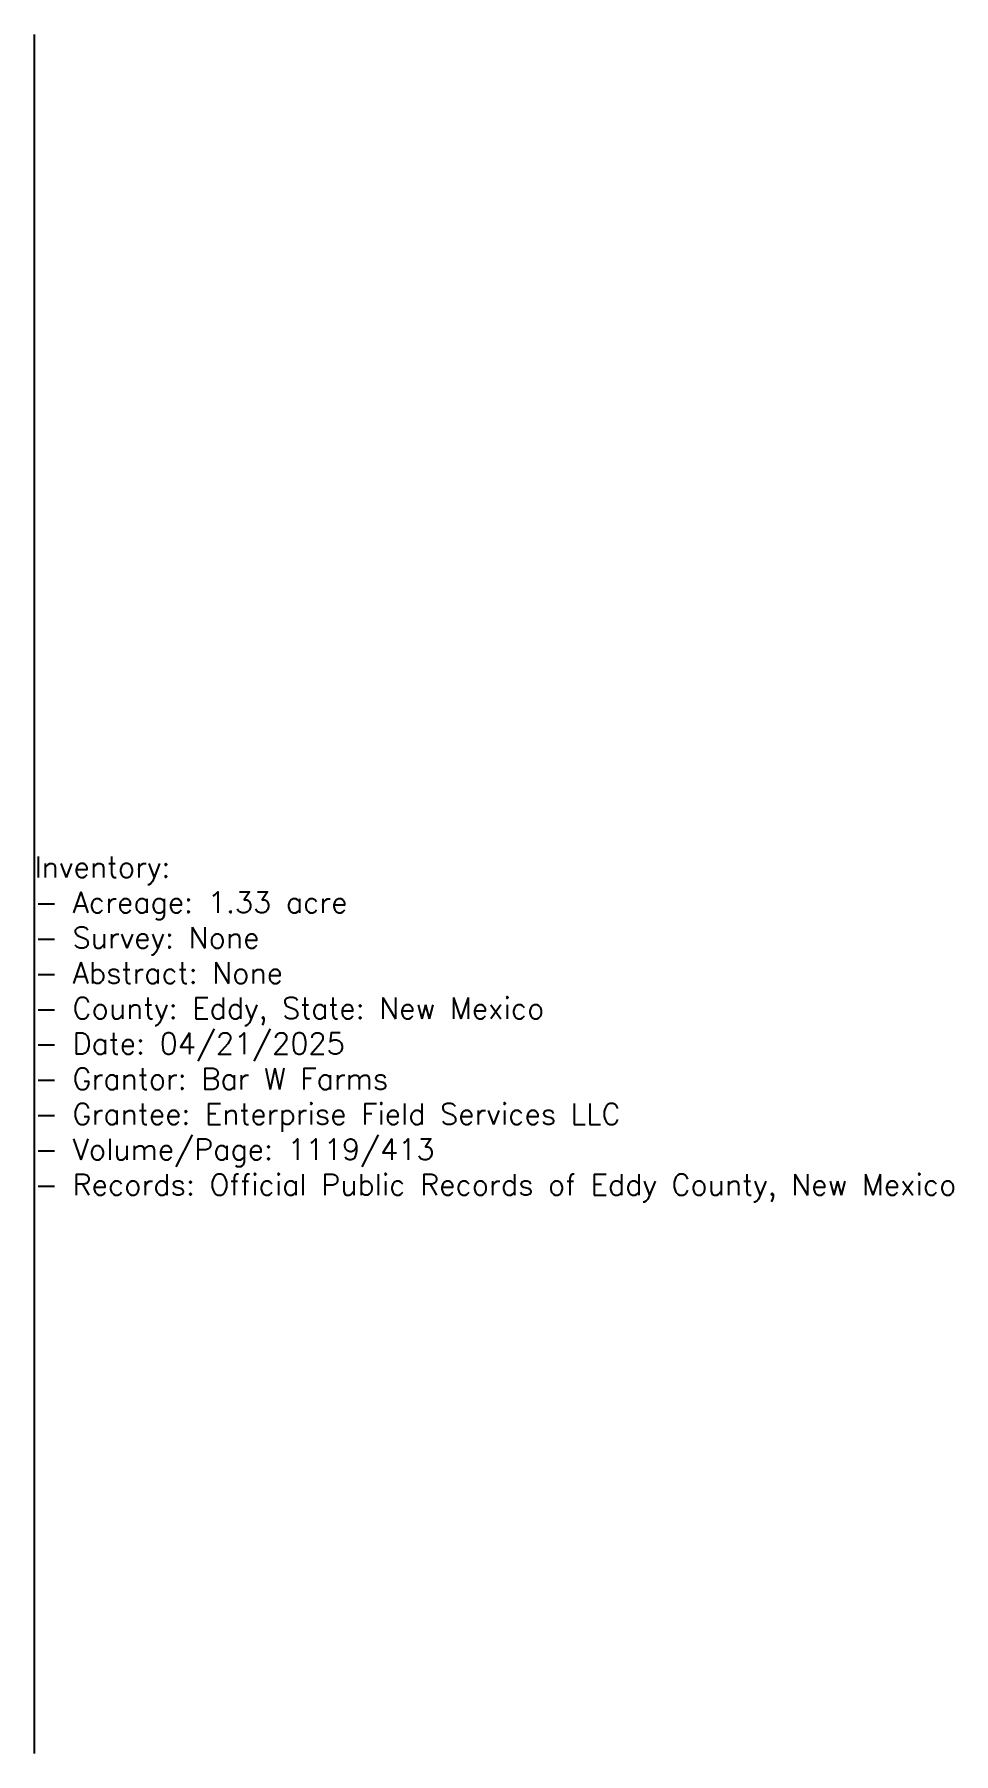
# Model space of a CAD drawing. Header units: feet. Extents: x 0 to 1085, y 0 to 2030.
import ezdxf

# ---------------------------------------------------------------- set-up
doc = ezdxf.new("R2010")
doc.units = ezdxf.units.FT
doc.header["$MEASUREMENT"] = 0
doc.styles.get("Standard").update_dxf_attribs({"font": 'simplex.shx'})

msp = doc.modelspace()

# ---------------------------------------------------------------- linework, layer by layer
msp.add_lwpolyline([(0, 0), (0, 95.6), (0, 233), (0, 1296.7), (0, 1830.3), (0, 1930.3), (0, 2030.3)])

# ---------------------------------------------------------------- texts
at = {"insert": (0, 1059.5), "char_height": 25, "attachment_point": 1}
msp.add_mtext('Inventory:^J- Acreage: 1.33 acre^J- Survey: None^J- Abstract: None^J- County: Eddy, State: New Mexico^J- Date: 04/21/2025^J- Grantor: Bar W Farms^J- Grantee: Enterprise Field Services LLC^J- Volume/Page: 1119/413^J- Records: Official Public Records of Eddy County, New Mexico', dxfattribs=at)

doc.saveas('drawing.dxf')
